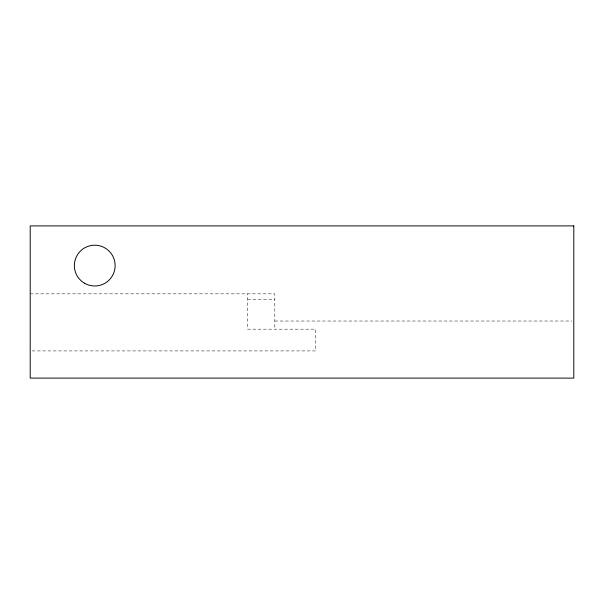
<?xml version="1.0" encoding="UTF-8"?>
<svg xmlns="http://www.w3.org/2000/svg" width="604" height="604" viewBox="0 0 604 604"><rect width="100%" height="100%" fill="white"/><g stroke="black" fill="none" stroke-linecap="round" stroke-linejoin="round"><path stroke-width="0.45" stroke-dasharray="3.02 2.27" d="M30.2 293.846L274.82 293.846L274.82 329.18M247.64 299.667L274.82 299.667M274.82 321.026L571.913 321.026M32.087 350.924L315.59 350.924L315.59 329.18L247.64 329.18L247.64 293.846"/><path stroke-width="0.91" d="M573.8 225.896L30.2 225.896L30.2 378.104L573.8 378.104L573.8 225.896M84.552 283.246A20.385 20.385 0 0 0 115.13 265.586A20.385 20.385 0 0 0 84.552 247.934A20.385 20.385 0 0 0 84.552 283.246"/></g></svg>
